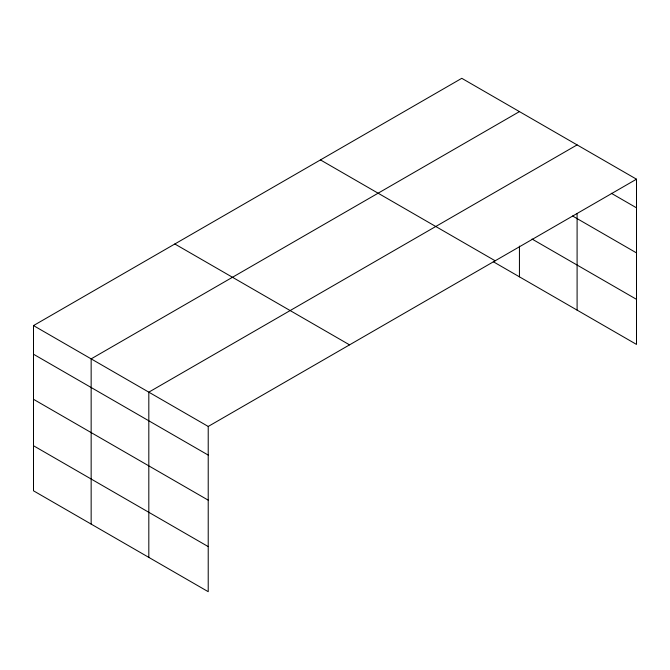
<?xml version="1.0" encoding="UTF-8"?>
<svg xmlns="http://www.w3.org/2000/svg" width="670" height="670" viewBox="0 0 670 670"><rect width="100%" height="100%" fill="white"/><g stroke="black" fill="none" stroke-linecap="round" stroke-linejoin="round"><path stroke-width="1" d="M577.096 213.479L577.096 310.118M33.5 325.587L208.219 426.455L208.219 591.685L33.5 490.808L33.5 325.587L461.781 78.315L636.5 179.192L636.5 344.413L493.313 261.744M519.443 111.605L91.154 358.869L91.154 524.099M577.096 144.896L148.815 392.159L148.815 557.39M208.219 426.455L636.5 179.192M611.3 193.27L636.5 207.826M572.59 216L636.5 252.9M532.047 239.039L636.5 299.339M320.453 159.912L495.163 260.789M174.837 243.989L349.547 344.857M33.5 354.221L208.219 455.089M33.5 399.295L208.219 500.163M33.5 445.734L208.219 546.603M519.443 246.099L519.443 276.836"/></g></svg>
